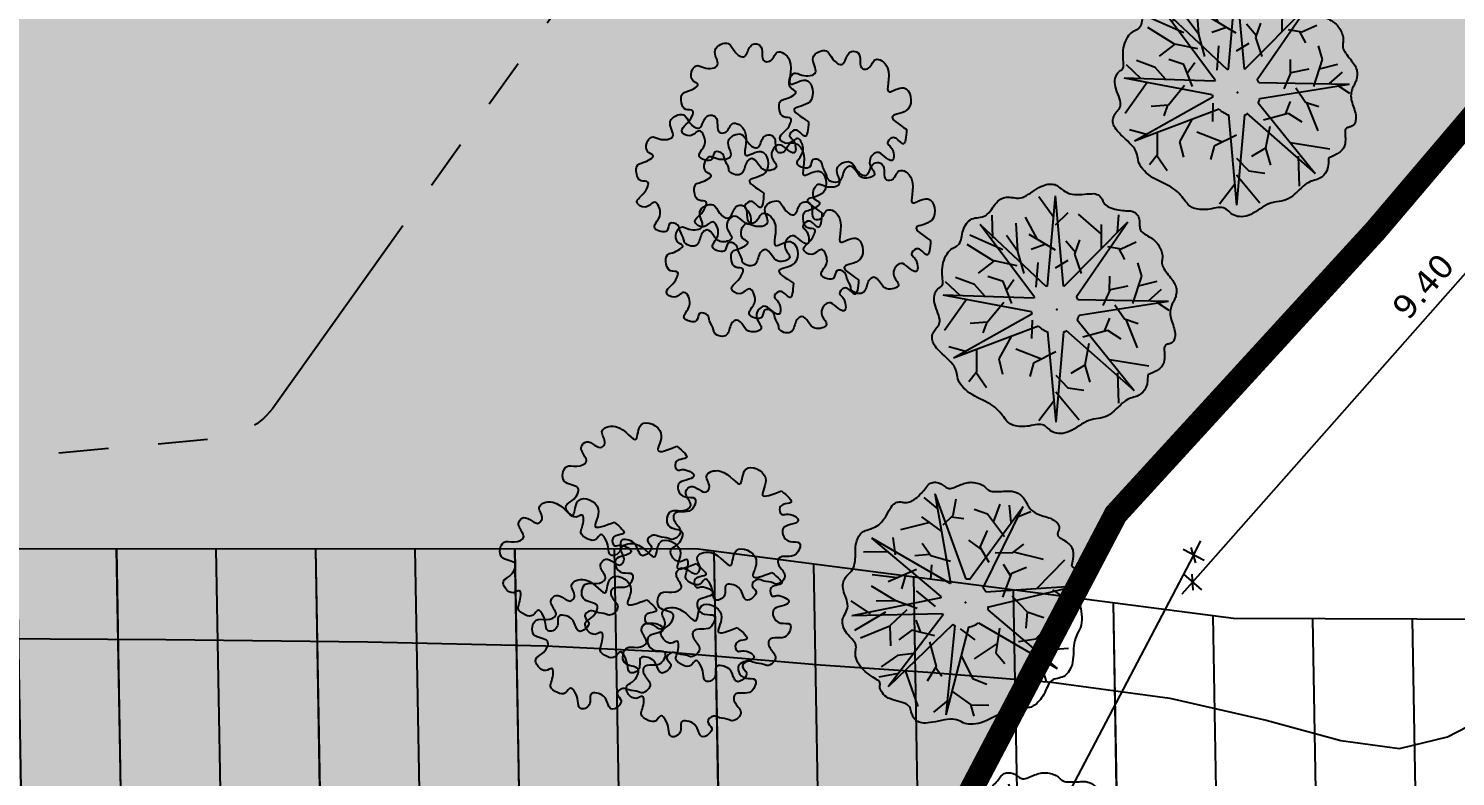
# Model space of a CAD drawing. Header units: feet. Extents: x 568264 to 568503, y 7794314 to 7794548.
# Drawn here: x 568432.04 to 568449.95, y 7794403.09 to 7794412.48 of the extents above; entities that cross this region are included whole.
import ezdxf

# ---------------------------------------------------------------- set-up
doc = ezdxf.new("R2010")
doc.units = ezdxf.units.FT
doc.header["$MEASUREMENT"] = 0
doc.linetypes.add('PHANTOM2', pattern=[1.25, 0.625, -0.125, 0.125, -0.125, 0.125, -0.125])
for name, color, linetype in [('NUIT-CER', 1, 'Continuous'), ('NUIT-CTA', 8, 'Continuous'), ('NUIT-CVN TOPOGRAFIA', 8, 'Continuous'), ('NUIT-HTC', 1, 'Continuous'), ('NUIT-LIM', 3, 'PHANTOM2'), ('NUIT-TAL', 251, 'Continuous'), ('NUIT-VEG', 251, 'Continuous')]:
    doc.layers.add(name, color=color, linetype=linetype)
doc.styles.add('NUIT', font='verdana.ttf')
doc.linetypes.add('CERCA_DE_ARAME', pattern='A,0.15,-0.05,["X",Standard,S=0.05,R=0,X=-0.0175,Y=-0.025],-0.05', length=0.25)
doc.dimstyles.new('NUIT 1-200', dxfattribs={"dimtxt": 0.3, "dimasz": 0.1, "dimexe": 0.1, "dimexo": 0.15, "dimgap": 0.13, "dimtad": 1, "dimzin": 4, "dimdsep": 46, "dimtxsty": 'NUIT', "dimblk1": 'TIK', "dimblk2": 'TIK', "dimsah": 1, "dimcen": 0.18, "dimse1": 1, "dimse2": 1, "dimclrd": 256, "dimclre": 256, "dimclrt": 1, "dimaunit": 1, "dimadec": 0, "dimazin": 0, "dimtfac": 1, "dimtix": 1, "dimtofl": 0, "dimtmove": 2, "dimatfit": 3, "dimldrblk": 'DOT', "dimfxl": 1, "dimtolj": 1, "dimtzin": 0, "dimarcsym": 0})

# ---------------------------------------------------------------- blocks, each defined once
blk = doc.blocks.new('AROEIRA')
for p, q in [((-0.107, 0.364, -591.825), (0.082, 1.486, -591.825)), ((0.058, 1.183, -591.825), (0.335, 1.443, -591.825)), ((0.083, 0.34, -591.825), (0.082, 1.486, -591.825)), ((-0.001, 0.996, -591.825), (-0.27, 1.42, -591.825)), ((-0.932, 0.955, -591.825), (-0.959, 1.145, -591.825)), ((-0.515, 0.815, -591.825), (-0.343, 1.159, -591.825)), ((0.748, 0.759, -591.825), (0.818, 1.21, -591.825)), ((-0.88, 0.874, -591.825), (-1.097, 0.903, -591.825)), ((-0.165, 0.342, -591.825), (-1.044, 1.066, -591.825)), ((-0.306, 0.199, -591.825), (-1.044, 1.066, -591.825)), ((-0.509, 0.801, -591.825), (-0.58, 0.965, -591.825)), ((-0.261, 0.734, -591.825), (-0.293, 0.93, -591.825)), ((0.119, 0.335, -591.825), (1.034, 1.012, -591.825)), ((0.252, 0.185, -591.825), (1.034, 1.012, -591.825)), ((0.256, 0.809, -591.825), (0.375, 0.998, -591.825)), ((0.609, 0.839, -591.825), (0.499, 1.01, -591.825)), ((-0.938, 0.658, -591.825), (-1.137, 0.792, -591.825)), ((-0.724, 0.751, -591.825), (-1.053, 0.608, -591.825)), ((-0.562, 0.592, -591.825), (-0.509, 0.801, -591.825)), ((0.008, 0.556, -591.825), (-0.261, 0.734, -591.825)), ((0.017, 0.668, -591.825), (0.256, 0.809, -591.825)), ((0.256, 0.809, -591.825), (0.452, 0.749, -591.825)), ((0.592, 0.621, -591.825), (0.609, 0.839, -591.825)), ((0.851, 0.819, -591.825), (1.164, 0.841, -591.825)), ((-1.053, 0.608, -591.825), (-1.146, 0.458, -591.825)), ((-0.669, 0.423, -591.825), (-0.851, 0.561, -591.825)), ((-0.229, 0.713, -591.825), (-0.392, 0.656, -591.825)), ((-0.643, 0.431, -591.825), (-0.787, 0.306, -591.825)), ((-0.457, 0.489, -591.825), (-0.669, 0.423, -591.825)), ((0.374, 0.427, -591.825), (0.665, 0.31, -591.825)), ((0.665, 0.31, -591.825), (0.822, 0.387, -591.825)), ((-1.141, 0.184, -591.825), (-1.33, 0.27, -591.825)), ((-1.051, 0.037, -591.825), (-1.141, 0.184, -591.825)), ((-1.124, 0.156, -591.825), (-1.068, 0.308, -591.825)), ((0.558, 0.353, -591.825), (0.676, 0.029, -591.825)), ((-0.321, 0.16, -591.825), (-1.451, 0.025, -591.825)), ((-0.315, -0.04, -591.825), (-1.451, 0.025, -591.825)), ((-1.266, 0.014, -591.825), (-1.44, -0.119, -591.825)), ((-0.58, 0.017, -591.825), (-0.705, -0.204, -591.825)), ((0.271, -0.058, -591.825), (0.447, 0.089, -591.825)), ((0.274, 0.05, -591.825), (1.281, -0.482, -591.825)), ((0.911, -0.051, -591.825), (1.023, 0.111, -591.825)), ((1.23, -0.151, -591.825), (1.284, 0.071, -591.825)), ((-0.978, -0.002, -591.825), (-1.209, -0.201, -591.825)), ((-1.117, -0.122, -591.825), (-1.113, -0.502, -591.825)), ((-0.312, -0.047, -591.825), (-1.094, -0.874, -591.825)), ((0.196, -0.135, -591.825), (0.773, -1.104, -591.825)), ((0.215, -0.112, -591.825), (1.281, -0.482, -591.825)), ((0.599, -0.122, -591.825), (0.911, -0.051, -591.825)), ((1.01, -0.339, -591.825), (1.224, -0.151, -591.825)), ((1.224, -0.151, -591.825), (1.376, -0.143, -591.825)), ((-0.179, -0.197, -591.825), (-1.094, -0.874, -591.825)), ((-0.705, -0.204, -591.825), (-0.882, -0.275, -591.825)), ((-0.727, -0.213, -591.825), (-0.752, -0.4, -591.825)), ((-0.416, -0.273, -591.825), (-0.594, -0.218, -591.825)), ((-0.074, -0.294, -591.825), (-0.321, -0.481, -591.825)), ((-0.164, -0.205, -591.825), (-0.201, -1.343, -591.825)), ((0.035, -0.229, -591.825), (-0.201, -1.343, -591.825)), ((0.05, -0.225, -591.825), (0.773, -1.104, -591.825)), ((-0.582, -0.42, -591.825), (-0.513, -0.8, -591.825)), ((-0.102, -0.522, -591.825), (-0.258, -0.763, -591.825)), ((0.283, -0.388, -591.825), (0.148, -0.654, -591.825)), ((0.34, -0.471, -591.825), (0.66, -0.461, -591.825)), ((0.66, -0.461, -591.825), (0.816, -0.613, -591.825)), ((0.666, -0.468, -591.825), (0.797, -0.417, -591.825)), ((1.109, -0.41, -591.825), (1.213, -0.622, -591.825)), ((-0.821, -0.632, -591.825), (-1.041, -0.614, -591.825)), ((-0.877, -0.713, -591.825), (-0.946, -1.019, -591.825)), ((-0.535, -0.679, -591.825), (-0.645, -0.976, -591.825)), ((-0.556, -0.562, -591.825), (-0.388, -0.657, -591.825)), ((-0.117, -0.652, -591.825), (0.029, -0.908, -591.825)), ((0.201, -0.55, -591.825), (0.038, -0.569, -591.825)), ((0.148, -0.654, -591.825), (0.226, -0.838, -591.825)), ((0.439, -0.697, -591.825), (0.415, -0.898, -591.825)), ((-0.258, -0.763, -591.825), (-0.508, -1.016, -591.825)), ((-0.258, -0.763, -591.825), (-0.311, -1.004, -591.825)), ((0.621, -0.849, -591.825), (1.097, -0.798, -591.825)), ((-0.15, -0.92, -591.825), (-0.013, -1.353, -591.825)), ((0.029, -0.908, -591.825), (0.277, -0.956, -591.825)), ((0.035, -0.91, -591.825), (0.099, -1.301, -591.825)), ((0.415, -0.898, -591.825), (0.505, -1.134, -591.825)), ((0.637, -0.939, -591.825), (0.628, -1.192, -591.825)), ((-0.173, -1.111, -591.825), (-0.385, -1.308, -591.825))]:
    blk.add_line(p, q)
blk.add_lwpolyline([(-0.174, 1.484), (-0.126, 1.526), (-0.081, 1.555), (-0.041, 1.573), (-0.003, 1.581), (0.03, 1.582), (0.061, 1.578), (0.088, 1.569), (0.112, 1.559), (0.133, 1.548), (0.152, 1.537), (0.17, 1.526), (0.188, 1.516), (0.207, 1.506), (0.227, 1.498), (0.249, 1.491), (0.274, 1.485), (0.303, 1.48), (0.336, 1.477), (0.37, 1.474), (0.406, 1.471), (0.443, 1.467), (0.478, 1.462), (0.513, 1.455), (0.544, 1.445), (0.573, 1.432), (0.599, 1.416), (0.623, 1.398), (0.646, 1.38), (0.669, 1.36), (0.692, 1.342), (0.717, 1.324), (0.744, 1.308), (0.773, 1.294), (0.805, 1.282), (0.838, 1.272), (0.872, 1.262), (0.906, 1.253), (0.94, 1.243), (0.973, 1.232), (1.003, 1.22), (1.032, 1.206), (1.057, 1.19), (1.08, 1.172), (1.1, 1.154), (1.117, 1.134), (1.131, 1.113), (1.142, 1.092), (1.15, 1.071), (1.154, 1.05), (1.156, 1.028), (1.156, 1.007), (1.156, 0.987), (1.156, 0.966), (1.157, 0.946), (1.161, 0.927), (1.168, 0.909), (1.179, 0.891), (1.193, 0.874), (1.21, 0.858), (1.229, 0.841), (1.25, 0.825), (1.271, 0.809), (1.292, 0.792), (1.312, 0.775), (1.331, 0.757), (1.349, 0.738), (1.364, 0.72), (1.379, 0.701), (1.391, 0.682), (1.402, 0.664), (1.411, 0.646), (1.419, 0.63), (1.424, 0.614), (1.428, 0.598), (1.43, 0.583), (1.431, 0.568), (1.431, 0.553), (1.429, 0.536), (1.426, 0.518), (1.423, 0.499), (1.418, 0.478), (1.414, 0.454), (1.409, 0.429), (1.405, 0.402), (1.402, 0.374), (1.4, 0.344), (1.401, 0.313), (1.403, 0.28), (1.408, 0.247), (1.416, 0.212), (1.425, 0.177), (1.434, 0.141), (1.444, 0.104), (1.454, 0.068), (1.462, 0.032), (1.47, -0.005), (1.475, -0.04), (1.477, -0.075), (1.478, -0.109), (1.477, -0.142), (1.473, -0.173), (1.468, -0.201), (1.46, -0.228), (1.451, -0.251), (1.439, -0.272), (1.426, -0.291), (1.413, -0.308), (1.399, -0.326), (1.385, -0.344), (1.372, -0.364), (1.361, -0.386), (1.352, -0.412), (1.345, -0.443), (1.341, -0.476), (1.338, -0.512), (1.336, -0.55), (1.335, -0.588), (1.334, -0.626), (1.332, -0.662), (1.33, -0.695), (1.327, -0.725), (1.322, -0.751), (1.316, -0.775), (1.308, -0.795), (1.3, -0.813), (1.291, -0.828), (1.281, -0.842), (1.27, -0.853), (1.258, -0.863), (1.245, -0.871), (1.232, -0.878), (1.218, -0.883), (1.203, -0.887), (1.189, -0.891), (1.173, -0.893), (1.158, -0.894), (1.142, -0.894), (1.126, -0.895), (1.11, -0.896), (1.093, -0.898), (1.077, -0.903), (1.062, -0.91), (1.046, -0.92), (1.031, -0.935), (1.017, -0.954), (1.002, -0.977), (0.988, -1.003), (0.973, -1.031), (0.958, -1.059), (0.943, -1.086), (0.926, -1.112), (0.909, -1.135), (0.89, -1.155), (0.87, -1.171), (0.85, -1.184), (0.829, -1.193), (0.81, -1.2), (0.791, -1.205), (0.773, -1.207), (0.758, -1.207), (0.744, -1.205), (0.732, -1.202), (0.722, -1.198), (0.712, -1.195), (0.702, -1.194), (0.693, -1.194), (0.682, -1.197), (0.671, -1.203), (0.658, -1.214), (0.643, -1.228), (0.626, -1.245), (0.608, -1.263), (0.588, -1.283), (0.567, -1.303), (0.544, -1.323), (0.519, -1.342), (0.493, -1.359), (0.466, -1.374), (0.437, -1.387), (0.409, -1.398), (0.381, -1.406), (0.354, -1.411), (0.328, -1.414), (0.304, -1.414), (0.282, -1.411), (0.262, -1.406), (0.243, -1.4), (0.226, -1.394), (0.209, -1.387), (0.192, -1.382), (0.176, -1.379), (0.159, -1.379), (0.141, -1.382), (0.123, -1.388), (0.104, -1.397), (0.084, -1.408), (0.064, -1.419), (0.043, -1.431), (0.021, -1.443), (-0.001, -1.454), (-0.024, -1.463), (-0.048, -1.471), (-0.071, -1.476), (-0.094, -1.48), (-0.117, -1.481), (-0.14, -1.479), (-0.161, -1.474), (-0.181, -1.467), (-0.2, -1.457), (-0.218, -1.444), (-0.236, -1.429), (-0.253, -1.414), (-0.271, -1.4), (-0.289, -1.386), (-0.309, -1.375), (-0.33, -1.366), (-0.354, -1.362), (-0.379, -1.36), (-0.405, -1.36), (-0.432, -1.362), (-0.46, -1.365), (-0.487, -1.369), (-0.513, -1.371), (-0.538, -1.372), (-0.562, -1.371), (-0.584, -1.368), (-0.605, -1.363), (-0.624, -1.356), (-0.642, -1.347), (-0.658, -1.337), (-0.673, -1.324), (-0.687, -1.309), (-0.699, -1.293), (-0.712, -1.275), (-0.724, -1.257), (-0.736, -1.238), (-0.75, -1.22), (-0.766, -1.202), (-0.784, -1.186), (-0.804, -1.171), (-0.828, -1.159), (-0.855, -1.148), (-0.884, -1.139), (-0.914, -1.13), (-0.945, -1.122), (-0.975, -1.115), (-1.005, -1.107), (-1.033, -1.098), (-1.059, -1.088), (-1.083, -1.077), (-1.104, -1.066), (-1.123, -1.053), (-1.14, -1.04), (-1.155, -1.027), (-1.167, -1.013), (-1.178, -1), (-1.186, -0.986), (-1.193, -0.973), (-1.197, -0.959), (-1.201, -0.945), (-1.204, -0.93), (-1.205, -0.914), (-1.207, -0.898), (-1.208, -0.88), (-1.21, -0.861), (-1.212, -0.841), (-1.215, -0.82), (-1.22, -0.798), (-1.227, -0.775), (-1.236, -0.752), (-1.248, -0.729), (-1.263, -0.706), (-1.282, -0.682), (-1.303, -0.659), (-1.326, -0.636), (-1.35, -0.614), (-1.373, -0.592), (-1.396, -0.571), (-1.415, -0.55), (-1.432, -0.531), (-1.444, -0.513), (-1.452, -0.495), (-1.457, -0.479), (-1.459, -0.463), (-1.458, -0.448), (-1.456, -0.434), (-1.452, -0.42), (-1.448, -0.406), (-1.443, -0.393), (-1.438, -0.381), (-1.433, -0.368), (-1.429, -0.354), (-1.426, -0.34), (-1.425, -0.325), (-1.426, -0.308), (-1.428, -0.29), (-1.434, -0.271), (-1.441, -0.25), (-1.45, -0.228), (-1.461, -0.205), (-1.473, -0.183), (-1.486, -0.161), (-1.5, -0.14), (-1.514, -0.121), (-1.527, -0.103), (-1.54, -0.086), (-1.553, -0.071), (-1.564, -0.056), (-1.574, -0.042), (-1.583, -0.028), (-1.59, -0.014), (-1.594, 0.001), (-1.597, 0.016), (-1.597, 0.032), (-1.595, 0.049), (-1.591, 0.065), (-1.586, 0.081), (-1.578, 0.097), (-1.57, 0.111), (-1.559, 0.125), (-1.548, 0.136), (-1.536, 0.147), (-1.524, 0.157), (-1.512, 0.167), (-1.501, 0.178), (-1.491, 0.189), (-1.482, 0.201), (-1.476, 0.214), (-1.473, 0.23), (-1.472, 0.247), (-1.473, 0.266), (-1.476, 0.286), (-1.479, 0.306), (-1.483, 0.327), (-1.487, 0.348), (-1.49, 0.368), (-1.493, 0.388), (-1.495, 0.407), (-1.496, 0.425), (-1.496, 0.444), (-1.495, 0.462), (-1.492, 0.479), (-1.489, 0.497), (-1.484, 0.515), (-1.478, 0.533), (-1.471, 0.551), (-1.463, 0.568), (-1.453, 0.585), (-1.443, 0.601), (-1.433, 0.616), (-1.422, 0.629), (-1.41, 0.64), (-1.399, 0.65), (-1.387, 0.658), (-1.376, 0.665), (-1.365, 0.672), (-1.354, 0.68), (-1.344, 0.689), (-1.334, 0.701), (-1.325, 0.715), (-1.317, 0.732), (-1.311, 0.751), (-1.304, 0.773), (-1.299, 0.797), (-1.294, 0.821), (-1.289, 0.845), (-1.285, 0.869), (-1.28, 0.892), (-1.276, 0.914), (-1.272, 0.934), (-1.267, 0.952), (-1.262, 0.969), (-1.256, 0.985), (-1.249, 1), (-1.241, 1.014), (-1.232, 1.026), (-1.222, 1.039), (-1.211, 1.05), (-1.199, 1.061), (-1.186, 1.071), (-1.173, 1.079), (-1.16, 1.087), (-1.147, 1.094), (-1.134, 1.1), (-1.121, 1.105), (-1.109, 1.108), (-1.097, 1.112), (-1.086, 1.115), (-1.074, 1.118), (-1.061, 1.121), (-1.048, 1.124), (-1.035, 1.128), (-1.021, 1.134), (-1.006, 1.14), (-0.991, 1.148), (-0.976, 1.157), (-0.961, 1.167), (-0.946, 1.179), (-0.931, 1.193), (-0.917, 1.209), (-0.904, 1.226), (-0.891, 1.245), (-0.879, 1.265), (-0.867, 1.286), (-0.856, 1.307), (-0.844, 1.327), (-0.832, 1.347), (-0.82, 1.365), (-0.807, 1.381), (-0.794, 1.395), (-0.781, 1.408), (-0.767, 1.418), (-0.754, 1.427), (-0.741, 1.435), (-0.728, 1.44), (-0.717, 1.444), (-0.705, 1.446), (-0.695, 1.446), (-0.685, 1.445), (-0.676, 1.443), (-0.668, 1.44), (-0.659, 1.436), (-0.651, 1.431), (-0.643, 1.426), (-0.636, 1.421), (-0.628, 1.416), (-0.62, 1.411), (-0.612, 1.408), (-0.604, 1.405), (-0.595, 1.405), (-0.586, 1.406), (-0.576, 1.41), (-0.566, 1.416), (-0.555, 1.425), (-0.543, 1.437), (-0.531, 1.449), (-0.517, 1.463), (-0.502, 1.477), (-0.485, 1.492), (-0.467, 1.507), (-0.447, 1.521), (-0.424, 1.533), (-0.398, 1.541), (-0.366, 1.545), (-0.33, 1.542), (-0.286, 1.532), (-0.234, 1.513), (-0.174, 1.484)])
for start, end in [(104.6724, 116.2908), (154.667, 162.5996), (60.7503, 68.2235), (356.41, 22.374), (200.9758, 202.374), (318.0338, 323.5988), (240.7503, 243.9199), (282.2961, 285.2225)]:
    blk.add_arc((-0.03, 0.069, -591.825), 0.305, start, end)
blk.add_point((-0.036, 0.083, -591.825))
blk = doc.blocks.new('EUCALIPTO')
for points, knots in [([(-0.681, 1.981, 259.344), (-0.663, 1.862, 259.344), (-0.629, 1.635, 259.344), (-0.903, 1.936, 259.344), (-1.168, 1.587, 259.344), (-0.738, 1.495, 259.344), (-1.156, 1.374, 259.344), (-1.113, 1.048, 259.344), (-0.947, 1.146, 259.344), (-0.833, 1.017, 259.344), (-1.044, 0.937, 259.344), (-0.945, 0.779, 259.344), (-0.847, 0.823, 259.344), (-0.728, 0.85, 259.344), (-0.71, 0.692, 259.344), (-0.799, 0.552, 259.344), (-0.536, 0.432, 259.344), (-0.49, 0.731, 259.344), (-0.311, 0.575, 259.344), (-0.29, 0.402, 259.344), (-0.066, 0.495, 259.344), (-0.15, 0.672, 259.344), (0.021, 0.607, 259.344), (0.111, 0.537, 259.344), (0.201, 0.617, 259.344), (0.252, 0.72, 259.344), (0.147, 0.801, 259.344), (0.262, 0.851, 259.344), (0.34, 0.855, 259.344), (0.491, 0.831, 259.344), (0.461, 1.021, 259.344), (0.254, 0.992, 259.344), (0.362, 1.209, 259.344), (0.471, 1.204, 259.344), (0.574, 1.23, 259.344), (0.549, 1.33, 259.344), (0.475, 1.409, 259.344), (0.38, 1.31, 259.344), (0.312, 1.439, 259.344), (0.389, 1.514, 259.344), (0.398, 1.593, 259.344), (0.469, 1.665, 259.344), (0.388, 1.834, 259.344), (0.265, 1.741, 259.344), (0.185, 1.728, 259.344), (0.112, 1.758, 259.344), (0.136, 1.867, 259.344), (0.169, 1.984, 259.344), (-0.017, 2.109, 259.344), (-0.018, 1.921, 259.344), (-0.123, 1.86, 259.344), (-0.241, 1.887, 259.344), (-0.24, 1.992, 259.344), (-0.252, 2.168, 259.344), (-0.398, 2.016, 259.344), (-0.373, 1.897, 259.344), (-0.485, 1.898, 259.344), (-0.519, 1.975, 259.344), (-0.485, 2.128, 259.344), (-0.603, 2.039, 259.344), (-0.681, 1.981, 259.344)], [0, 0, 0, 0, 0.384624, 0.731438, 1.160578, 1.463993, 1.942814, 2.235141, 2.471965, 2.568587, 2.896626, 3.032361, 3.245663, 3.335475, 3.551582, 3.761459, 4.052748, 4.354518, 4.632573, 4.789045, 5.091358, 5.214944, 5.463472, 5.569405, 5.760287, 5.916759, 6.062799, 6.163227, 6.365303, 6.522474, 6.713799, 6.92978, 7.18618, 7.391048, 7.472783, 7.630073, 7.757134, 7.906919, 8.067758, 8.189256, 8.38575, 8.417514, 8.662878, 8.889922, 8.990961, 9.056433, 9.225334, 9.406491, 9.646816, 9.837782, 10.038637, 10.159563, 10.329577, 10.499591, 10.770051, 10.862693, 11.009069, 11.094622, 11.252314, 11.550634, 11.550634, 11.550634, 11.550634]), ([(0.288, 1.63, 259.344), (0.305, 1.511, 259.344), (0.339, 1.284, 259.344), (0.065, 1.586, 259.344), (-0.2, 1.236, 259.344), (0.23, 1.144, 259.344), (-0.188, 1.023, 259.344), (-0.145, 0.698, 259.344), (0.022, 0.795, 259.344), (0.135, 0.666, 259.344), (-0.076, 0.586, 259.344), (0.024, 0.428, 259.344), (0.122, 0.472, 259.344), (0.24, 0.499, 259.344), (0.258, 0.341, 259.344), (0.169, 0.201, 259.344), (0.432, 0.081, 259.344), (0.478, 0.38, 259.344), (0.657, 0.224, 259.344), (0.678, 0.051, 259.344), (0.902, 0.144, 259.344), (0.818, 0.321, 259.344), (0.989, 0.256, 259.344), (1.079, 0.186, 259.344), (1.169, 0.266, 259.344), (1.22, 0.369, 259.344), (1.115, 0.45, 259.344), (1.23, 0.501, 259.344), (1.309, 0.504, 259.344), (1.459, 0.48, 259.344), (1.429, 0.67, 259.344), (1.222, 0.641, 259.344), (1.33, 0.858, 259.344), (1.439, 0.853, 259.344), (1.542, 0.88, 259.344), (1.517, 0.979, 259.344), (1.443, 1.058, 259.344), (1.348, 0.959, 259.344), (1.28, 1.088, 259.344), (1.357, 1.163, 259.344), (1.366, 1.242, 259.344), (1.439, 1.315, 259.344), (1.358, 1.484, 259.344), (1.234, 1.39, 259.344), (1.153, 1.377, 259.344), (1.08, 1.407, 259.344), (1.105, 1.516, 259.344), (1.139, 1.634, 259.344), (0.952, 1.758, 259.344), (0.95, 1.57, 259.344), (0.846, 1.509, 259.344), (0.728, 1.536, 259.344), (0.728, 1.641, 259.344), (0.716, 1.817, 259.344), (0.57, 1.665, 259.344), (0.595, 1.546, 259.344), (0.483, 1.547, 259.344), (0.449, 1.624, 259.344), (0.483, 1.777, 259.344), (0.365, 1.688, 259.344), (0.288, 1.63, 259.344)], [0, 0, 0, 0, 0.384624, 0.731438, 1.160578, 1.463993, 1.942814, 2.235141, 2.471965, 2.568587, 2.896626, 3.032361, 3.245663, 3.335475, 3.551582, 3.761459, 4.052748, 4.354518, 4.632573, 4.789045, 5.091358, 5.214944, 5.463472, 5.569405, 5.760287, 5.916759, 6.062799, 6.163227, 6.365303, 6.522474, 6.713799, 6.92978, 7.18618, 7.391048, 7.472783, 7.630073, 7.757134, 7.906919, 8.067758, 8.189256, 8.38575, 8.417514, 8.662878, 8.889922, 8.990961, 9.056433, 9.225334, 9.406491, 9.646816, 9.837782, 10.038637, 10.159563, 10.329577, 10.499591, 10.770051, 10.862693, 11.009069, 11.094622, 11.252314, 11.550634, 11.550634, 11.550634, 11.550634]), ([(0.862, 1.046, 259.344), (0.88, 0.926, 259.344), (0.914, 0.7, 259.344), (0.639, 1.001, 259.344), (0.375, 0.652, 259.344), (0.805, 0.56, 259.344), (0.386, 0.438, 259.344), (0.43, 0.113, 259.344), (0.596, 0.211, 259.344), (0.709, 0.082, 259.344), (0.498, 0.002, 259.344), (0.598, -0.157, 259.344), (0.696, -0.112, 259.344), (0.814, -0.085, 259.344), (0.833, -0.243, 259.344), (0.743, -0.383, 259.344), (1.006, -0.503, 259.344), (1.053, -0.205, 259.344), (1.231, -0.36, 259.344), (1.252, -0.534, 259.344), (1.476, -0.441, 259.344), (1.393, -0.263, 259.344), (1.563, -0.328, 259.344), (1.653, -0.398, 259.344), (1.743, -0.318, 259.344), (1.795, -0.215, 259.344), (1.689, -0.134, 259.344), (1.805, -0.084, 259.344), (1.883, -0.08, 259.344), (2.033, -0.104, 259.344), (2.004, 0.086, 259.344), (1.796, 0.057, 259.344), (1.904, 0.274, 259.344), (2.013, 0.268, 259.344), (2.116, 0.295, 259.344), (2.091, 0.395, 259.344), (2.017, 0.473, 259.344), (1.922, 0.375, 259.344), (1.854, 0.504, 259.344), (1.932, 0.579, 259.344), (1.94, 0.657, 259.344), (2.013, 0.731, 259.344), (1.932, 0.899, 259.344), (1.808, 0.806, 259.344), (1.727, 0.793, 259.344), (1.654, 0.823, 259.344), (1.679, 0.931, 259.344), (1.713, 1.049, 259.344), (1.526, 1.173, 259.344), (1.525, 0.985, 259.344), (1.42, 0.925, 259.344), (1.302, 0.952, 259.344), (1.303, 1.057, 259.344), (1.291, 1.233, 259.344), (1.145, 1.081, 259.344), (1.169, 0.962, 259.344), (1.058, 0.962, 259.344), (1.023, 1.039, 259.344), (1.058, 1.193, 259.344), (0.939, 1.104, 259.344), (0.862, 1.046, 259.344)], [0, 0, 0, 0, 0.384624, 0.731438, 1.160578, 1.463993, 1.942814, 2.235141, 2.471965, 2.568587, 2.896626, 3.032361, 3.245663, 3.335475, 3.551582, 3.761459, 4.052748, 4.354518, 4.632573, 4.789045, 5.091358, 5.214944, 5.463472, 5.569405, 5.760287, 5.916759, 6.062799, 6.163227, 6.365303, 6.522474, 6.713799, 6.92978, 7.186179, 7.391048, 7.472783, 7.630073, 7.757134, 7.906919, 8.067758, 8.189255, 8.38575, 8.417514, 8.662878, 8.889922, 8.990961, 9.056433, 9.225334, 9.406491, 9.646816, 9.837782, 10.038637, 10.159563, 10.329577, 10.499591, 10.770051, 10.862693, 11.009069, 11.094622, 11.252314, 11.550634, 11.550634, 11.550634, 11.550634]), ([(-1.527, 0.832, 259.344), (-1.509, 0.713, 259.344), (-1.475, 0.487, 259.344), (-1.75, 0.788, 259.344), (-2.014, 0.439, 259.344), (-1.584, 0.347, 259.344), (-2.003, 0.225, 259.344), (-1.959, -0.1, 259.344), (-1.793, -0.002, 259.344), (-1.68, -0.132, 259.344), (-1.891, -0.212, 259.344), (-1.791, -0.37, 259.344), (-1.693, -0.325, 259.344), (-1.574, -0.299, 259.344), (-1.556, -0.456, 259.344), (-1.646, -0.596, 259.344), (-1.382, -0.716, 259.344), (-1.336, -0.418, 259.344), (-1.158, -0.574, 259.344), (-1.136, -0.747, 259.344), (-0.913, -0.654, 259.344), (-0.996, -0.476, 259.344), (-0.826, -0.542, 259.344), (-0.735, -0.611, 259.344), (-0.645, -0.531, 259.344), (-0.594, -0.428, 259.344), (-0.7, -0.347, 259.344), (-0.584, -0.297, 259.344), (-0.506, -0.293, 259.344), (-0.356, -0.317, 259.344), (-0.385, -0.127, 259.344), (-0.593, -0.156, 259.344), (-0.485, 0.061, 259.344), (-0.375, 0.055, 259.344), (-0.272, 0.082, 259.344), (-0.297, 0.182, 259.344), (-0.372, 0.26, 259.344), (-0.466, 0.162, 259.344), (-0.534, 0.29, 259.344), (-0.457, 0.365, 259.344), (-0.449, 0.444, 259.344), (-0.377, 0.516, 259.344), (-0.458, 0.685, 259.344), (-0.581, 0.593, 259.344), (-0.662, 0.58, 259.344), (-0.735, 0.61, 259.344), (-0.71, 0.718, 259.344), (-0.677, 0.835, 259.344), (-0.863, 0.96, 259.344), (-0.864, 0.772, 259.344), (-0.969, 0.712, 259.344), (-1.087, 0.739, 259.344), (-1.086, 0.844, 259.344), (-1.098, 1.02, 259.344), (-1.244, 0.868, 259.344), (-1.22, 0.749, 259.344), (-1.331, 0.749, 259.344), (-1.366, 0.826, 259.344), (-1.331, 0.98, 259.344), (-1.45, 0.891, 259.344), (-1.527, 0.832, 259.344)], [0, 0, 0, 0, 0.384624, 0.731438, 1.160578, 1.463993, 1.942814, 2.235141, 2.471965, 2.568587, 2.896626, 3.032361, 3.245663, 3.335475, 3.551582, 3.761459, 4.052748, 4.354518, 4.632573, 4.789045, 5.091358, 5.214944, 5.463472, 5.569405, 5.760287, 5.916759, 6.062799, 6.163227, 6.365303, 6.522474, 6.713799, 6.92978, 7.18618, 7.391048, 7.472783, 7.630073, 7.757134, 7.906919, 8.067758, 8.189256, 8.38575, 8.417514, 8.662878, 8.889922, 8.990961, 9.056433, 9.225334, 9.406491, 9.646816, 9.837782, 10.038637, 10.159563, 10.329577, 10.499591, 10.770051, 10.862693, 11.009069, 11.094622, 11.252314, 11.550634, 11.550634, 11.550634, 11.550634]), ([(-0.038, 0.728, 259.344), (-0.02, 0.609, 259.344), (0.014, 0.382, 259.344), (-0.26, 0.684, 259.344), (-0.525, 0.334, 259.344), (-0.095, 0.242, 259.344), (-0.513, 0.121, 259.344), (-0.47, -0.204, 259.344), (-0.304, -0.107, 259.344), (-0.19, -0.236, 259.344), (-0.401, -0.316, 259.344), (-0.302, -0.474, 259.344), (-0.204, -0.43, 259.344), (-0.085, -0.403, 259.344), (-0.067, -0.561, 259.344), (-0.156, -0.701, 259.344), (0.107, -0.821, 259.344), (0.153, -0.522, 259.344), (0.332, -0.678, 259.344), (0.353, -0.851, 259.344), (0.577, -0.758, 259.344), (0.493, -0.581, 259.344), (0.664, -0.646, 259.344), (0.754, -0.716, 259.344), (0.844, -0.636, 259.344), (0.895, -0.533, 259.344), (0.79, -0.452, 259.344), (0.905, -0.401, 259.344), (0.983, -0.398, 259.344), (1.134, -0.421, 259.344), (1.104, -0.232, 259.344), (0.897, -0.261, 259.344), (1.005, -0.044, 259.344), (1.114, -0.049, 259.344), (1.217, -0.022, 259.344), (1.192, 0.077, 259.344), (1.118, 0.156, 259.344), (1.023, 0.057, 259.344), (0.955, 0.186, 259.344), (1.032, 0.261, 259.344), (1.041, 0.34, 259.344), (1.112, 0.412, 259.344), (1.031, 0.581, 259.344), (0.908, 0.488, 259.344), (0.827, 0.475, 259.344), (0.755, 0.505, 259.344), (0.779, 0.614, 259.344), (0.812, 0.731, 259.344), (0.626, 0.856, 259.344), (0.625, 0.668, 259.344), (0.52, 0.607, 259.344), (0.402, 0.635, 259.344), (0.403, 0.739, 259.344), (0.391, 0.915, 259.344), (0.245, 0.764, 259.344), (0.27, 0.644, 259.344), (0.158, 0.645, 259.344), (0.124, 0.722, 259.344), (0.158, 0.875, 259.344), (0.04, 0.786, 259.344), (-0.038, 0.728, 259.344)], [0, 0, 0, 0, 0.384624, 0.731438, 1.160578, 1.463993, 1.942814, 2.235141, 2.471965, 2.568587, 2.896626, 3.032361, 3.245663, 3.335475, 3.551582, 3.761459, 4.052748, 4.354518, 4.632573, 4.789045, 5.091358, 5.214944, 5.463472, 5.569405, 5.760287, 5.916759, 6.062799, 6.163227, 6.365303, 6.522474, 6.713799, 6.92978, 7.18618, 7.391048, 7.472783, 7.630073, 7.757134, 7.906919, 8.067758, 8.189256, 8.38575, 8.417514, 8.662878, 8.889922, 8.990961, 9.056433, 9.225334, 9.406491, 9.646816, 9.837782, 10.038637, 10.159563, 10.329577, 10.499591, 10.770051, 10.862693, 11.009069, 11.094622, 11.252314, 11.550634, 11.550634, 11.550634, 11.550634]), ([(0.26, 0.019, 259.344), (0.278, -0.1, 259.344), (0.312, -0.327, 259.344), (0.038, -0.026, 259.344), (-0.227, -0.375, 259.344), (0.203, -0.467, 259.344), (-0.216, -0.589, 259.344), (-0.172, -0.914, 259.344), (-0.006, -0.816, 259.344), (0.107, -0.945, 259.344), (-0.103, -1.025, 259.344), (-0.004, -1.183, 259.344), (0.094, -1.139, 259.344), (0.213, -1.112, 259.344), (0.231, -1.27, 259.344), (0.142, -1.41, 259.344), (0.405, -1.53, 259.344), (0.451, -1.232, 259.344), (0.629, -1.387, 259.344), (0.651, -1.56, 259.344), (0.874, -1.467, 259.344), (0.791, -1.29, 259.344), (0.961, -1.355, 259.344), (1.052, -1.425, 259.344), (1.142, -1.345, 259.344), (1.193, -1.242, 259.344), (1.088, -1.161, 259.344), (1.203, -1.111, 259.344), (1.281, -1.107, 259.344), (1.431, -1.131, 259.344), (1.402, -0.941, 259.344), (1.194, -0.97, 259.344), (1.302, -0.753, 259.344), (1.412, -0.759, 259.344), (1.515, -0.732, 259.344), (1.49, -0.632, 259.344), (1.415, -0.553, 259.344), (1.321, -0.652, 259.344), (1.253, -0.523, 259.344), (1.33, -0.448, 259.344), (1.339, -0.369, 259.344), (1.41, -0.297, 259.344), (1.329, -0.129, 259.344), (1.206, -0.221, 259.344), (1.125, -0.234, 259.344), (1.052, -0.204, 259.344), (1.077, -0.095, 259.344), (1.11, 0.021, 259.344), (0.924, 0.147, 259.344), (0.923, -0.042, 259.344), (0.818, -0.102, 259.344), (0.7, -0.075, 259.344), (0.701, 0.03, 259.344), (0.689, 0.206, 259.344), (0.543, 0.054, 259.344), (0.568, -0.065, 259.344), (0.456, -0.064, 259.344), (0.422, 0.013, 259.344), (0.456, 0.166, 259.344), (0.338, 0.077, 259.344), (0.26, 0.019, 259.344)], [0, 0, 0, 0, 0.384624, 0.731438, 1.160578, 1.463993, 1.942814, 2.235141, 2.471965, 2.568587, 2.896626, 3.032361, 3.245663, 3.335475, 3.551582, 3.761459, 4.052748, 4.354518, 4.632573, 4.789045, 5.091358, 5.214944, 5.463472, 5.569405, 5.760287, 5.916759, 6.062799, 6.163227, 6.365303, 6.522474, 6.713799, 6.92978, 7.186179, 7.391048, 7.472783, 7.630073, 7.757134, 7.906919, 8.067758, 8.189256, 8.38575, 8.417514, 8.662878, 8.889922, 8.990961, 9.056433, 9.225334, 9.406491, 9.646816, 9.837782, 10.038637, 10.159563, 10.329577, 10.499591, 10.770051, 10.862693, 11.009069, 11.094622, 11.252314, 11.550634, 11.550634, 11.550634, 11.550634]), ([(-0.783, -0.153, 259.344), (-0.765, -0.272, 259.344), (-0.731, -0.499, 259.344), (-1.005, -0.197, 259.344), (-1.27, -0.547, 259.344), (-0.84, -0.638, 259.344), (-1.259, -0.76, 259.344), (-1.215, -1.085, 259.344), (-1.049, -0.987, 259.344), (-0.936, -1.117, 259.344), (-1.146, -1.197, 259.344), (-1.047, -1.355, 259.344), (-0.949, -1.31, 259.344), (-0.83, -1.284, 259.344), (-0.812, -1.441, 259.344), (-0.902, -1.581, 259.344), (-0.638, -1.701, 259.344), (-0.592, -1.403, 259.344), (-0.414, -1.559, 259.344), (-0.392, -1.732, 259.344), (-0.169, -1.639, 259.344), (-0.252, -1.461, 259.344), (-0.082, -1.527, 259.344), (0.009, -1.597, 259.344), (0.099, -1.516, 259.344), (0.15, -1.413, 259.344), (0.044, -1.332, 259.344), (0.16, -1.282, 259.344), (0.238, -1.279, 259.344), (0.388, -1.302, 259.344), (0.359, -1.112, 259.344), (0.151, -1.142, 259.344), (0.259, -0.924, 259.344), (0.369, -0.93, 259.344), (0.472, -0.903, 259.344), (0.447, -0.804, 259.344), (0.372, -0.725, 259.344), (0.278, -0.823, 259.344), (0.21, -0.695, 259.344), (0.287, -0.62, 259.344), (0.296, -0.541, 259.344), (0.367, -0.469, 259.344), (0.286, -0.3, 259.344), (0.163, -0.392, 259.344), (0.082, -0.405, 259.344), (0.009, -0.376, 259.344), (0.034, -0.267, 259.344), (0.067, -0.15, 259.344), (-0.119, -0.025, 259.344), (-0.12, -0.213, 259.344), (-0.225, -0.274, 259.344), (-0.343, -0.246, 259.344), (-0.342, -0.141, 259.344), (-0.354, 0.035, 259.344), (-0.5, -0.117, 259.344), (-0.476, -0.236, 259.344), (-0.587, -0.236, 259.344), (-0.621, -0.159, 259.344), (-0.587, -0.005, 259.344), (-0.706, -0.094, 259.344), (-0.783, -0.153, 259.344)], [0, 0, 0, 0, 0.384624, 0.731438, 1.160578, 1.463993, 1.942814, 2.235141, 2.471965, 2.568587, 2.896626, 3.032361, 3.245663, 3.335475, 3.551582, 3.761459, 4.052748, 4.354518, 4.632573, 4.789045, 5.091358, 5.214944, 5.463472, 5.569405, 5.760287, 5.916759, 6.062799, 6.163227, 6.365303, 6.522474, 6.713799, 6.92978, 7.186179, 7.391048, 7.472783, 7.630073, 7.757134, 7.906919, 8.067758, 8.189255, 8.38575, 8.417514, 8.662878, 8.889922, 8.990961, 9.056433, 9.225334, 9.406491, 9.646816, 9.837782, 10.038637, 10.159563, 10.329577, 10.499591, 10.770051, 10.862693, 11.009069, 11.094622, 11.252314, 11.550634, 11.550634, 11.550634, 11.550634])]:
    blk.add_open_spline(points, degree=3, knots=knots)
blk = doc.blocks.new('VEGETAÇÃO')
for name, p, rotation in [('EUCALIPTO', (95.399, -84.878), 228.552273272242), ('AROEIRA', (97.131, -88.291, -591.825), 228.5522732724926), ('EUCALIPTO', (91.428, -89.376), 228.552273272242), ('AROEIRA', (94.861, -91.015, -591.825), 228.5522732724926), ('EUCALIPTO', (89.718, -94.44), 283.2860870963528), ('AROEIRA', (93.728, -94.778, -591.825), 283.2860870962793), ('AROEIRA', (94.653, -98.424, -591.825), 283.2860870962793)]:
    blk.add_blockref(name, p, dxfattribs=dict(rotation=rotation))
blk = doc.blocks.new('TIK')
for p, q in [((0, 0), (-2, 0)), ((-0.71, -0.71), (0.71, 0.71)), ((0, -1.5), (0, 1.5)), ((0, 0), (2, 0))]:
    blk.add_line(p, q)
blk = doc.blocks.new('*D161')
at = {"layer": 'Defpoints', "color": 0, "transparency": 16777216}
for p in [(568451.91, 7794413.431), (568445.688, 7794406.384), (568446.651, 7794405.533)]:
    blk.add_point(p, dxfattribs=at)
at = {"layer": 'NUIT-CTA', "lineweight": -2, "transparency": 16777216}
blk.add_line((568452.808, 7794412.505), (568446.718, 7794405.608), dxfattribs=at)
at = {"layer": 'NUIT-CTA', "lineweight": -2, "transparency": 16777216, "xscale": 0.1, "yscale": 0.1, "zscale": 0.1}
for p, rotation in [((568452.874, 7794412.58), 48.55227327357969), ((568446.651, 7794405.533), 228.5522732735797)]:
    blk.add_blockref('TIK', p, dxfattribs=dict(at, rotation=rotation))
at = {"layer": 'NUIT-CTA', "color": 1, "transparency": 16777216, "insert": (568449.548, 7794409.246), "char_height": 0.3, "attachment_point": 5, "rotation": 48.5523, "style": 'NUIT'}
blk.add_mtext('\\A1;9.40', dxfattribs=at)
blk = doc.blocks.new('_Dot')
at = {"color": 0, "linetype": 'ByBlock', "lineweight": -2}
blk.add_line((-0.5, 0), (-1, 0), dxfattribs=at)
at = {"color": 0, "linetype": 'ByBlock', "const_width": 0.5}
blk.add_lwpolyline([(-0.25, 0, 1), (0.25, 0, 1)], format="xyb", close=True, dxfattribs=at)
blk = doc.blocks.new('*D162')
at = {"layer": 'Defpoints', "color": 0, "transparency": 16777216}
for p in [(568445.688, 7794406.384), (568441.035, 7794397.514), (568442.012, 7794397.002)]:
    blk.add_point(p, dxfattribs=at)
at = {"layer": 'NUIT-CTA', "lineweight": -2, "transparency": 16777216}
blk.add_line((568446.618, 7794405.784), (568442.058, 7794397.09), dxfattribs=at)
at = {"layer": 'NUIT-CTA', "lineweight": -2, "transparency": 16777216, "xscale": 0.1, "yscale": 0.1, "zscale": 0.1}
for p, rotation in [((568446.665, 7794405.872), 62.32197215198296), ((568442.012, 7794397.002), 242.3219721519829)]:
    blk.add_blockref('TIK', p, dxfattribs=dict(at, rotation=rotation))
at = {"layer": 'NUIT-CTA', "color": 1, "transparency": 16777216, "insert": (568444.085, 7794401.57), "char_height": 0.3, "attachment_point": 5, "rotation": 62.322, "style": 'NUIT'}
blk.add_mtext('\\A1;10.02', dxfattribs=at)

msp = doc.modelspace()

# ---------------------------------------------------------------- hatches: boundary and pattern name
at = {"layer": 'NUIT-HTC', "ltscale": 100, "true_color": 0xa9bc76}
h = msp.add_hatch(color=63, dxfattribs=at)
h.dxf.hatch_style = 1
edge = h.paths.add_edge_path()
edge.add_line((568414.84, 7794435.069), (568385.26, 7794456.119))
edge.add_line((568385.26, 7794456.119), (568384.413, 7794456.667))
edge.add_arc((568378.196, 7794445.937), 12.401, 59.916, 93.0844)
edge.add_arc((568376.192, 7794480.958), 22.678, 256.4242, 273.3805, ccw=False)
edge.add_line((568370.869, 7794458.914), (568367.004, 7794460.002))
edge.add_arc((568364.684, 7794447.972), 12.252, 79.0866, 204.5156)
edge.add_arc((568349.706, 7794441.753), 3.996, -35.4492, 16.5051, ccw=False)
edge.add_line((568352.961, 7794439.435), (568349.396, 7794434.426))
edge.add_line((568349.396, 7794434.426), (568392.82, 7794403.526))
edge.add_line((568392.82, 7794403.526), (568397.779, 7794410.501))
edge.add_line((568397.779, 7794410.501), (568401.065, 7794408.164))
edge.add_arc((568399.366, 7794405.798), 2.913, -35.1638, 54.3358, ccw=False)
edge.add_line((568401.748, 7794404.12), (568398.655, 7794399.771))
edge.add_arc((568392.624, 7794404.077), 7.411, 234.5977, 324.4698, ccw=False)
edge.add_line((568388.331, 7794398.037), (568347.33, 7794427.213))
edge.add_arc((568338.577, 7794414.909), 15.1, 54.5702, 144.5644)
edge.add_line((568326.274, 7794423.664), (568325.72, 7794422.886))
edge.add_arc((568338.023, 7794414.132), 15.1, 144.5644, 234.5585)
edge.add_line((568329.267, 7794401.829), (568385.378, 7794361.901))
edge.add_arc((568394.133, 7794374.204), 15.1, 234.5644, 324.5644)
edge.add_line((568406.436, 7794365.449), (568418.69, 7794382.669))
edge.add_arc((568424.72, 7794378.379), 7.401, 99.3477, 144.5665, ccw=False)
edge.add_line((568423.518, 7794385.681), (568447.518, 7794391.778))
edge.add_line((568447.518, 7794391.778), (568445.615, 7794390.012))
edge.add_line((568445.615, 7794390.012), (568433.699, 7794384.268))
edge.add_line((568433.699, 7794384.268), (568428.749, 7794379.782))
edge.add_line((568428.749, 7794379.782), (568413.707, 7794361.015))
edge.add_line((568413.707, 7794361.015), (568406.554, 7794354.242))
edge.add_line((568406.554, 7794354.242), (568387.487, 7794331.121))
edge.add_line((568387.487, 7794331.121), (568289.723, 7794400.525))
edge.add_line((568289.723, 7794400.525), (568345.122, 7794483.597))
edge.add_line((568345.122, 7794483.597), (568451.682, 7794413.172))
edge.add_line((568451.682, 7794413.172), (568445.688, 7794406.384))
edge.add_line((568445.688, 7794406.384), (568441.035, 7794397.514))
edge.add_line((568441.035, 7794397.514), (568443.598, 7794397.036))
edge.add_arc((568444.415, 7794390.967), 6.123, 97.6658, 105.6462)
edge.add_line((568442.764, 7794396.864), (568422.193, 7794391.634))
edge.add_arc((568424.7, 7794378.393), 13.477, 100.7197, 144.5644)
edge.add_line((568413.72, 7794386.206), (568401.466, 7794368.986))
edge.add_arc((568394.131, 7794374.214), 9.007, 234.6067, 324.517, ccw=False)
edge.add_line((568388.914, 7794366.871), (568332.807, 7794406.797))
edge.add_arc((568338.37, 7794414.19), 9.253, 146.1077, 233.0342, ccw=False)
edge.add_line((568330.69, 7794419.35), (568331.244, 7794420.128))
edge.add_arc((568338.635, 7794414.562), 9.252, 56.0938, 143.0218, ccw=False)
edge.add_line((568343.796, 7794422.241), (568384.795, 7794393.067))
edge.add_arc((568392.622, 7794404.066), 13.5, 234.5644, 324.5644)
edge.add_line((568403.621, 7794396.239), (568408.422, 7794402.986))
edge.add_line((568408.422, 7794402.986), (568412.349, 7794410.164))
edge.add_line((568412.349, 7794410.164), (568417.907, 7794417.952))
edge.add_arc((568407.196, 7794424.866), 12.749, 327.1571, 413.164)
h.paths.add_polyline_path([(568413.98, 7794412.461), (568416.75, 7794410.49), (568415.127, 7794408.209), (568412.357, 7794410.18)], flags=17)
at = {"layer": 'NUIT-HTC'}
h = msp.add_hatch(dxfattribs=at)
h.set_pattern_fill('AR-B816', color=253, scale=0.001, angle=54.5643)
h.set_pattern_definition([(54.5642833928, (-4018312.85559, -308674.07563), (-0.165560558791, 0.117813162986), []), (144.5642833928, (-4018312.85559, -308674.07563), (-0.283373721777, -0.0477473958053), [0.2032, -0.2032])])
edge = h.paths.add_edge_path()
edge.add_line((568355.39, 7794431.388), (568350.791, 7794434.661))
edge.add_line((568350.791, 7794434.661), (568353.775, 7794438.856))
edge.add_arc((568349.702, 7794441.755), 5, 324.5643, 377.1732)
edge.add_arc((568364.831, 7794447.856), 11.339, 80.0985, 204.0765, ccw=False)
edge.add_line((568366.781, 7794459.026), (568370.616, 7794457.946))
edge.add_arc((568376.192, 7794480.964), 23.683, 256.3802, 273.3723)
edge.add_arc((568378.198, 7794445.952), 11.386, 59.8759, 93.0828, ccw=False)
edge.add_line((568383.912, 7794455.8), (568384.678, 7794455.304))
edge.add_line((568384.678, 7794455.304), (568414.249, 7794434.262))
edge.add_arc((568407.197, 7794424.866), 11.748, -32.7295, 53.1115, ccw=False)
edge.add_line((568417.08, 7794418.514), (568413.917, 7794414.09))
edge.add_line((568413.917, 7794414.09), (568411.496, 7794410.691))
edge.add_line((568411.496, 7794410.691), (568407.576, 7794403.523))
edge.add_line((568407.576, 7794403.523), (568402.806, 7794396.819))
edge.add_arc((568392.622, 7794404.066), 12.5, 234.5644, 324.5644, ccw=False)
edge.add_line((568385.374, 7794393.882), (568344.374, 7794423.057))
edge.add_arc((568338.577, 7794414.909), 10, 54.5644, 144.5644)
edge.add_line((568330.429, 7794420.707), (568329.875, 7794419.929))
edge.add_arc((568338.023, 7794414.132), 10, 144.5644, 234.5644)
edge.add_line((568332.225, 7794405.984), (568388.335, 7794366.056))
edge.add_arc((568394.131, 7794374.215), 10.008, 234.6092, 324.5196)
edge.add_line((568402.281, 7794368.406), (568414.535, 7794385.626))
edge.add_arc((568424.7, 7794378.393), 12.477, 100.5667, 144.5644, ccw=False)
edge.add_line((568422.412, 7794390.658), (568443.022, 7794395.898))
edge.add_arc((568444.415, 7794390.967), 5.123, 89.6902, 105.7751, ccw=False)
edge.add_line((568444.443, 7794396.09), (568447.653, 7794396.067))
edge.add_line((568447.653, 7794396.067), (568447.493, 7794391.874))
edge.add_line((568447.493, 7794391.874), (568423.493, 7794385.778))
edge.add_arc((568424.719, 7794378.379), 7.5, 99.4085, 144.5644)
edge.add_line((568418.608, 7794382.727), (568406.354, 7794365.507))
edge.add_arc((568394.133, 7794374.204), 15, 234.5644, 324.5644, ccw=False)
edge.add_line((568385.436, 7794361.982), (568329.326, 7794401.91))
edge.add_arc((568338.023, 7794414.132), 15, 144.5644, 234.5644, ccw=False)
edge.add_line((568325.801, 7794422.828), (568326.355, 7794423.606))
edge.add_arc((568338.577, 7794414.909), 15, 54.5646, 144.5642, ccw=False)
edge.add_line((568347.273, 7794427.131), (568388.273, 7794397.955))
edge.add_arc((568392.624, 7794404.077), 7.511, 234.5977, 324.4706)
edge.add_line((568398.737, 7794399.713), (568401.83, 7794404.064))
edge.add_arc((568399.363, 7794405.799), 3.016, 324.8888, 416.6473)
edge.add_line((568401.021, 7794408.318), (568391.125, 7794415.374))
edge.add_arc((568390.545, 7794414.559), 1, 54.5644, 144.5644)
edge.add_line((568389.73, 7794415.139), (568389.386, 7794414.654))
edge.add_line((568389.386, 7794414.654), (568366.002, 7794431.294))
edge.add_line((568366.002, 7794431.294), (568365.668, 7794430.825))
edge.add_line((568365.668, 7794430.825), (568364.853, 7794431.404))
edge.add_line((568364.853, 7794431.404), (568358.579, 7794435.869))
edge.add_line((568358.579, 7794435.869), (568355.39, 7794431.388))
edge = h.paths.add_edge_path(flags=16)
edge.add_arc((568404.121, 7794420.536), 7.743, 235.8128, 317.5242)
edge.add_line((568409.832, 7794415.308), (568413.713, 7794420.682))
edge.add_arc((568407.262, 7794424.88), 7.697, 326.9519, 413.6144)
edge.add_line((568411.827, 7794431.076), (568382.431, 7794451.994))
edge.add_arc((568378.16, 7794445.921), 7.425, 54.883, 96.9738)
edge.add_arc((568376.489, 7794485.969), 32.687, 260.0746, 271.3498, ccw=False)
edge.add_line((568370.854, 7794453.771), (568369.578, 7794454.082))
edge.add_arc((568339.407, 7794354.353), 104.193, 73.1679, 75.17075)
edge.add_arc((568364.858, 7794447.898), 7.28, 80.3822, 231.6408)
edge.add_line((568360.34, 7794442.19), (568364.618, 7794439.146))
edge.add_line((568364.618, 7794439.146), (568399.77, 7794414.131))
h = msp.add_hatch(dxfattribs=at)
h.set_pattern_fill('AR-B816', color=253, scale=0.001, angle=54.5643)
h.set_pattern_definition([(54.56428338248, (0, 0), (-0.006518132235041, 0.004638313504553), []), (144.56428338248, (0, 0), (-0.011156445739594, -0.001879818730488), [0.008, -0.008])])
edge = h.paths.add_edge_path(flags=16)
edge.add_arc((568404.121, 7794420.536), 7.743, 235.8128, 317.5242)
edge.add_line((568409.832, 7794415.308), (568413.713, 7794420.682))
edge.add_arc((568407.262, 7794424.88), 7.697, 326.9519, 413.6144)
edge.add_line((568411.827, 7794431.076), (568382.431, 7794451.994))
edge.add_arc((568378.16, 7794445.921), 7.425, 54.883, 96.9738)
edge.add_arc((568376.489, 7794485.969), 32.687, 260.0746, 271.3498, ccw=False)
edge.add_line((568370.854, 7794453.771), (568369.578, 7794454.082))
edge.add_arc((568339.407, 7794354.352), 104.194, 73.1679, 75.17075)
edge.add_arc((568364.858, 7794447.898), 7.28, 80.3822, 231.6408)
edge.add_line((568360.34, 7794442.19), (568364.618, 7794439.146))
edge.add_line((568364.618, 7794439.146), (568399.77, 7794414.131))
edge = h.paths.add_edge_path()
edge.add_line((568355.39, 7794431.388), (568350.791, 7794434.661))
edge.add_line((568350.791, 7794434.661), (568353.775, 7794438.856))
edge.add_arc((568349.702, 7794441.755), 5, 324.5643, 377.1732)
edge.add_arc((568364.831, 7794447.856), 11.339, 80.0985, 204.0765, ccw=False)
edge.add_line((568366.781, 7794459.026), (568370.616, 7794457.946))
edge.add_arc((568376.192, 7794480.964), 23.683, 256.3802, 273.3723)
edge.add_arc((568378.198, 7794445.952), 11.386, 59.8759, 93.0828, ccw=False)
edge.add_line((568383.912, 7794455.8), (568384.678, 7794455.304))
edge.add_line((568384.678, 7794455.304), (568414.249, 7794434.262))
edge.add_arc((568407.197, 7794424.866), 11.748, -32.7295, 53.1115, ccw=False)
edge.add_line((568417.08, 7794418.514), (568413.917, 7794414.09))
edge.add_line((568413.917, 7794414.09), (568411.496, 7794410.691))
edge.add_line((568411.496, 7794410.691), (568407.576, 7794403.523))
edge.add_line((568407.576, 7794403.523), (568402.806, 7794396.819))
edge.add_arc((568392.622, 7794404.066), 12.5, 234.5644, 324.5644, ccw=False)
edge.add_line((568385.374, 7794393.882), (568344.374, 7794423.057))
edge.add_arc((568338.689, 7794414.244), 10.488, 57.1731, 231.9557)
edge.add_line((568332.225, 7794405.984), (568388.335, 7794366.056))
edge.add_arc((568394.131, 7794374.215), 10.008, 234.6092, 324.5196)
edge.add_line((568402.281, 7794368.406), (568414.535, 7794385.626))
edge.add_arc((568424.7, 7794378.393), 12.477, 100.5667, 144.5644, ccw=False)
edge.add_line((568422.412, 7794390.658), (568443.022, 7794395.898))
edge.add_arc((568444.415, 7794390.967), 5.123, 89.6902, 105.7751, ccw=False)
edge.add_line((568444.443, 7794396.09), (568447.548, 7794396.09))
edge.add_line((568447.548, 7794396.09), (568447.548, 7794391.908))
edge.add_line((568447.548, 7794391.908), (568423.493, 7794385.778))
edge.add_arc((568424.719, 7794378.379), 7.5, 99.4085, 144.5644)
edge.add_line((568418.608, 7794382.727), (568406.354, 7794365.507))
edge.add_arc((568394.133, 7794374.204), 15, 234.5644, 324.5644, ccw=False)
edge.add_line((568385.436, 7794361.982), (568329.326, 7794401.91))
edge.add_arc((568338.689, 7794414.244), 15.485, 56.331, 232.7978, ccw=False)
edge.add_line((568347.273, 7794427.131), (568388.273, 7794397.955))
edge.add_arc((568392.624, 7794404.077), 7.511, 234.5977, 324.4706)
edge.add_line((568398.737, 7794399.713), (568401.829, 7794404.062))
edge.add_arc((568399.366, 7794405.798), 3.013, 324.832, 414.34)
edge.add_line((568401.123, 7794408.246), (568391.116, 7794415.361))
edge.add_arc((568390.538, 7794414.538), 1.007, 54.9116, 143.3424)
edge.add_line((568389.73, 7794415.139), (568389.386, 7794414.654))
at = {"layer": 'NUIT-TAL'}
h = msp.add_hatch(dxfattribs=at)
h.set_pattern_fill('ANSI31', color=256, scale=20, angle=46)
h.set_pattern_definition([(91, (19.1221, 205.669), (-2.4996192379, -0.0436310161), [])])
h.paths.add_polyline_path([(568330.811, 7794410.656), (568332.481, 7794415.197), (568334, 7794417.135), (568336.462, 7794418.042), (568342.179, 7794417.275), (568346.439, 7794415.449), (568353.298, 7794410.724), (568360.945, 7794403.049), (568368.48, 7794396.354), (568376.297, 7794391.516), (568382.632, 7794389.069), (568387.973, 7794387.297), (568394.367, 7794386.167), (568398.733, 7794386.377), (568406.644, 7794388.39), (568415.946, 7794391.149), (568426.348, 7794393.577), (568435.734, 7794394.51), (568443.519, 7794394.656), (568446.382, 7794393.75), (568455.752, 7794392.314), (568455.221, 7794405.048), (568447.167, 7794405.076), (568440.443, 7794405.944), (568429.479, 7794405.949), (568419.748, 7794404.332), (568411.551, 7794402.378), (568406.791, 7794399.314), (568398.166, 7794395.335), (568392.095, 7794395.288), (568386.593, 7794396.342), (568378.24, 7794399.32), (568367.498, 7794405.845), (568360.724, 7794411.271), (568352.035, 7794416.89), (568344.73, 7794419.853), (568339.882, 7794420.852), (568336.636, 7794420.737), (568335.094, 7794420.366), (568330.57, 7794415.89), (568329.868, 7794410.448), (568330.811, 7794410.656), (568329.766, 7794410.426), (568329.868, 7794410.448)])
h = msp.add_hatch(dxfattribs=at)
h.set_pattern_fill('ANSI31', color=256, scale=10, angle=46)
h.set_pattern_definition([(91, (19.1221, 205.669), (-1.24980961895, -0.02181550805), [])])
h.paths.add_polyline_path([(568455.221, 7794405.048), (568447.167, 7794405.076), (568440.443, 7794405.944), (568429.479, 7794405.949), (568419.748, 7794404.332), (568411.551, 7794402.378), (568406.791, 7794399.314), (568398.166, 7794395.335), (568392.095, 7794395.288), (568386.593, 7794396.342), (568378.24, 7794399.32), (568367.498, 7794405.845), (568360.724, 7794411.271), (568352.035, 7794416.89), (568344.73, 7794419.853), (568339.882, 7794420.852), (568336.636, 7794420.737), (568335.094, 7794420.366), (568330.57, 7794415.89), (568329.868, 7794410.448), (568330.34, 7794410.552), (568330.389, 7794410.556), (568330.488, 7794410.564), (568330.342, 7794410.688), (568331.501, 7794415.487), (568333.501, 7794417.684), (568335.59, 7794419.22), (568339.59, 7794419.431), (568344.192, 7794418.348), (568350.768, 7794415.157), (568358.179, 7794410.143), (568365.95, 7794403.398), (568376.599, 7794395.979), (568387.012, 7794392.062), (568396.81, 7794390.545), (568413.066, 7794396.543), (568429.203, 7794399.581), (568442.643, 7794400.591), (568455.486, 7794398.681)])

# ---------------------------------------------------------------- linework, layer by layer
at = {"layer": 'NUIT-CER', "color": 160, "linetype": 'CERCA_DE_ARAME', "ltscale": 10, "const_width": 0.3, "flags": 128}
msp.add_lwpolyline([(568441.035, 7794397.514), (568445.688, 7794406.384), (568448.948, 7794409.945), (568451.91, 7794413.431)], dxfattribs=at)
at = {"layer": 'NUIT-CVN TOPOGRAFIA', "flags": 128}
msp.add_lwpolyline([(568420.422, 7794403.163), (568421.722, 7794403.412), (568423.69, 7794403.774), (568425.932, 7794404.181), (568427.877, 7794404.524), (568429.15, 7794404.726), (568430.176, 7794404.809), (568431.576, 7794404.824), (568433.762, 7794404.812), (568436.296, 7794404.782), (568438.528, 7794404.731), (568439.996, 7794404.662), (568440.989, 7794404.579), (568441.982, 7794404.492), (568443.328, 7794404.401), (568444.88, 7794404.275), (568446.367, 7794404.077), (568447.575, 7794403.797), (568448.514, 7794403.542), (568449.252, 7794403.445), (568449.852, 7794403.59), (568450.364, 7794403.852)], dxfattribs=at)
at = {"layer": 'NUIT-LIM', "color": 2, "ltscale": 5, "flags": 128}
msp.add_lwpolyline([(568400.129, 7794408.967), (568394.985, 7794401.739, -0.409193), (568393.59, 7794401.503), (568348.569, 7794433.54), (568345.848, 7794449.624), (568359.38, 7794468.631), (568364.274, 7794465.152), (568365.507, 7794466.905), (568379.865, 7794456.691), (568380.807, 7794458.028), (568439.847, 7794416.103, -0.414503), (568440.083, 7794414.708), (568435.132, 7794407.75, -0.218534), (568434.409, 7794407.334), (568413.17, 7794405.38, 0.141614), (568407.999, 7794403.356), (568407.718, 7794403.541)], format="xyb", dxfattribs=at)
at = {"layer": 'NUIT-TAL'}
msp.add_lwpolyline([(568455.221, 7794405.048), (568447.167, 7794405.076), (568440.443, 7794405.944), (568429.479, 7794405.949), (568419.748, 7794404.332), (568411.551, 7794402.378), (568406.791, 7794399.314), (568398.166, 7794395.335), (568392.095, 7794395.288), (568386.593, 7794396.342), (568378.24, 7794399.32), (568367.498, 7794405.845), (568360.724, 7794411.271), (568352.035, 7794416.89), (568344.73, 7794419.853), (568339.882, 7794420.852)], dxfattribs=at)
msp.add_lwpolyline([(568455.221, 7794405.048), (568447.167, 7794405.076), (568440.443, 7794405.944), (568429.479, 7794405.949), (568419.748, 7794404.332), (568411.551, 7794402.378), (568406.791, 7794399.314), (568398.166, 7794395.335), (568392.095, 7794395.288), (568386.593, 7794396.342), (568378.24, 7794399.32), (568367.498, 7794405.845), (568360.724, 7794411.271), (568352.035, 7794416.89), (568344.73, 7794419.853), (568339.882, 7794420.852)], dxfattribs=at)

# ---------------------------------------------------------------- block references
at = {"layer": 'NUIT-VEG'}
msp.add_blockref('VEGETAÇÃO', (568350, 7794500), dxfattribs=at)

# ---------------------------------------------------------------- dimensions: what is measured, and where the dimension line sits
at = {"layer": 'NUIT-CTA'}
for p1, p2, distance, picture, middle in [((568451.91, 7794413.431), (568445.688, 7794406.384), 1.286, '*D161', (568449.548, 7794409.246)), ((568445.688, 7794406.384), (568441.035, 7794397.514), 1.103, '*D162', (568444.085, 7794401.57))]:
    dim = msp.add_aligned_dim(p1=p1, p2=p2, distance=distance, dimstyle='NUIT 1-200', dxfattribs=at)
    dim.commit()
    dim.dimension.update_dxf_attribs({"geometry": picture, "text_midpoint": middle})

doc.saveas('drawing.dxf')
